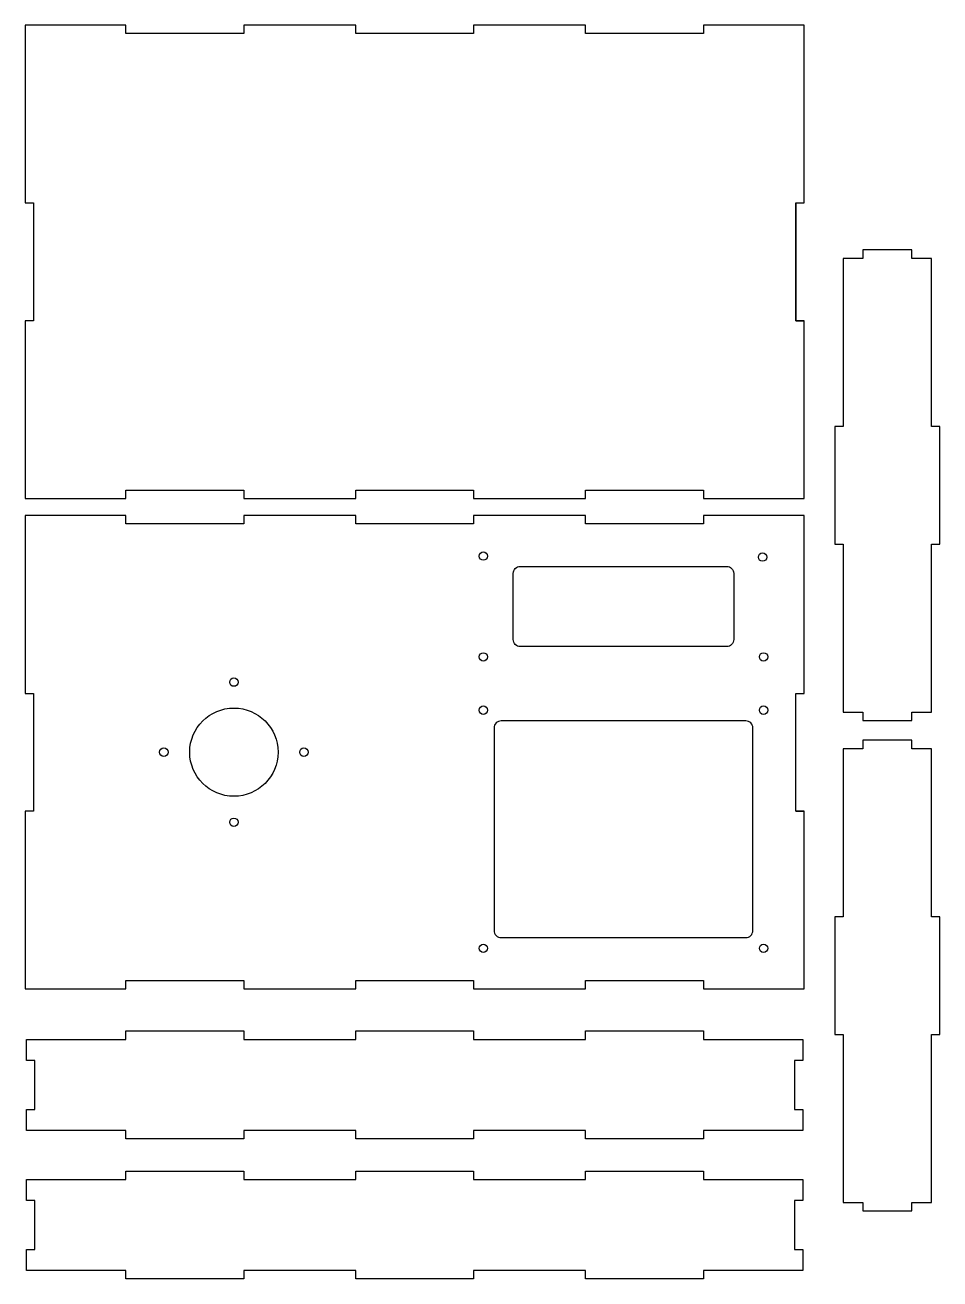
# Model space of a CAD drawing. Header units: millimetres. Extents: x -545 to 108, y -586 to 309.
import ezdxf

# ---------------------------------------------------------------- set-up
doc = ezdxf.new("R2010")
doc.units = ezdxf.units.MM
doc.layers.get('0').update_dxf_attribs({"linetype": 'CONTINUOUS'})

msp = doc.modelspace()

# ---------------------------------------------------------------- linework, layer by layer
for p, q in [((5, 182), (11, 182)), ((5, 182), (5, 98)), ((5, 98), (11, 98)), ((5, -252), (5, -168)), ((5, -168), (11, -168)), ((5, -252), (11, -252))]:
    msp.add_line(p, q)
for points in [[(-145, -29), (-145, -23), (-61, -23), (-61, -29), (11, -29), (11, 98), (5, 98), (5, 182), (11, 182), (11, 309), (-61, 309), (-61, 303), (-145, 303), (-145, 309), (-225, 309), (-225, 303), (-309, 303), (-309, 309), (-389, 309), (-389, 303), (-473, 303), (-473, 309), (-545, 309), (-545, 182), (-539, 182), (-539, 98), (-545, 98), (-545, -29), (-473, -29), (-473, -23), (-389, -23), (-389, -29), (-309, -29), (-309, -23), (-225, -23), (-225, -29)], [(53, 148.5), (52.8, 148.5), (52.8, 142.5), (38.8, 142.5), (38.8, 22.5), (32.8, 22.5), (32.8, -61.5), (38.8, -61.5), (38.8, -181.5), (52.8, -181.5), (52.8, -187.5), (70.3, -187.5), (87.8, -187.5), (87.8, -181.5), (101.8, -181.5), (101.8, -61.5), (107.8, -61.5), (107.8, 22.5), (101.8, 22.5), (101.8, 142.5), (87.8, 142.5), (87.8, 148.5)], [(-225, -379), (-145, -379), (-145, -373), (-61, -373), (-61, -379), (11, -379), (11, -252), (5, -252), (5, -168), (11, -168), (11, -41), (-61, -41), (-61, -47), (-145, -47), (-145, -41), (-225, -41), (-225, -47), (-309, -47), (-309, -41), (-389, -41), (-389, -47), (-473, -47), (-473, -41), (-545, -41), (-545, -168), (-539, -168), (-539, -252), (-545, -252), (-545, -379), (-473, -379), (-473, -373), (-389, -373), (-389, -379), (-309, -379), (-309, -373), (-225, -373)], [(38.8, -531.5), (52.8, -531.5), (52.8, -537.5), (70.3, -537.5), (87.8, -537.5), (87.8, -531.5), (101.8, -531.5), (101.8, -411.5), (107.8, -411.5), (107.8, -327.5), (101.8, -327.5), (101.8, -207.5), (87.8, -207.5), (87.8, -201.5), (53, -201.5), (52.8, -201.5), (52.8, -207.5), (38.8, -207.5), (38.8, -327.5), (32.8, -327.5), (32.8, -411.5), (38.8, -411.5)], [(4, -447.49), (4, -464.98), (10, -464.98), (10, -479.98), (-61, -479.98), (-61, -485.99), (-145, -485.99), (-145, -479.98), (-225, -479.98), (-225, -485.99), (-309, -485.99), (-309, -479.98), (-389, -479.98), (-389, -485.99), (-473, -485.99), (-473, -479.98), (-544, -479.98), (-544, -464.98), (-538, -464.98), (-538, -447.49), (-538, -430), (-544, -430), (-544, -415), (-473, -415), (-473, -408.99), (-389, -408.99), (-389, -415), (-309, -415), (-309, -408.99), (-225, -408.99), (-225, -415), (-145, -415), (-145, -408.99), (-61, -408.99), (-61, -415), (10, -415), (10, -430), (4, -430)], [(-544, -530), (-544, -515), (-473, -515), (-473, -508.99), (-389, -508.99), (-389, -515), (-309, -515), (-309, -508.99), (-225, -508.99), (-225, -515), (-145, -515), (-145, -508.99), (-61, -508.99), (-61, -515), (10, -515), (10, -530), (4, -530), (4, -547.49), (4, -564.98), (10, -564.98), (10, -579.98), (-61, -579.98), (-61, -585.99), (-145, -585.99), (-145, -579.98), (-225, -579.98), (-225, -585.99), (-309, -585.99), (-309, -579.98), (-389, -579.98), (-389, -585.99), (-473, -585.99), (-473, -579.98), (-544, -579.98), (-544, -564.98), (-538, -564.98), (-538, -547.49), (-538, -530)]]:
    msp.add_lwpolyline(points, close=True)
for points in [[(-39.36, -82.36), (-39.36, -129.64, -0.414214), (-44.36, -134.64), (-191.64, -134.64, -0.414214), (-196.64, -129.64), (-196.64, -82.36, -0.414214), (-191.64, -77.36), (-44.36, -77.36, -0.414214)], [(-205.32, -342.32), (-30.68, -342.32, 0.414214), (-25.68, -337.32), (-25.68, -192.68, 0.414214), (-30.68, -187.68), (-205.32, -187.68, 0.414214), (-210.32, -192.68), (-210.32, -337.32, 0.414214)]]:
    msp.add_lwpolyline(points, format="xyb", close=True)
for centre, radius in [((-218, -70), 3), ((-18.71, -70.71), 3), ((-218, -142), 3), ((-18, -142), 3), ((-396, -160), 3), ((-396, -210), 31.5), ((-218, -180), 3), ((-18, -180), 3), ((-446, -210), 3), ((-346, -210), 3), ((-396, -260), 3), ((-218, -350), 3), ((-18, -350), 3)]:
    msp.add_circle(centre, radius)

doc.saveas('drawing.dxf')
